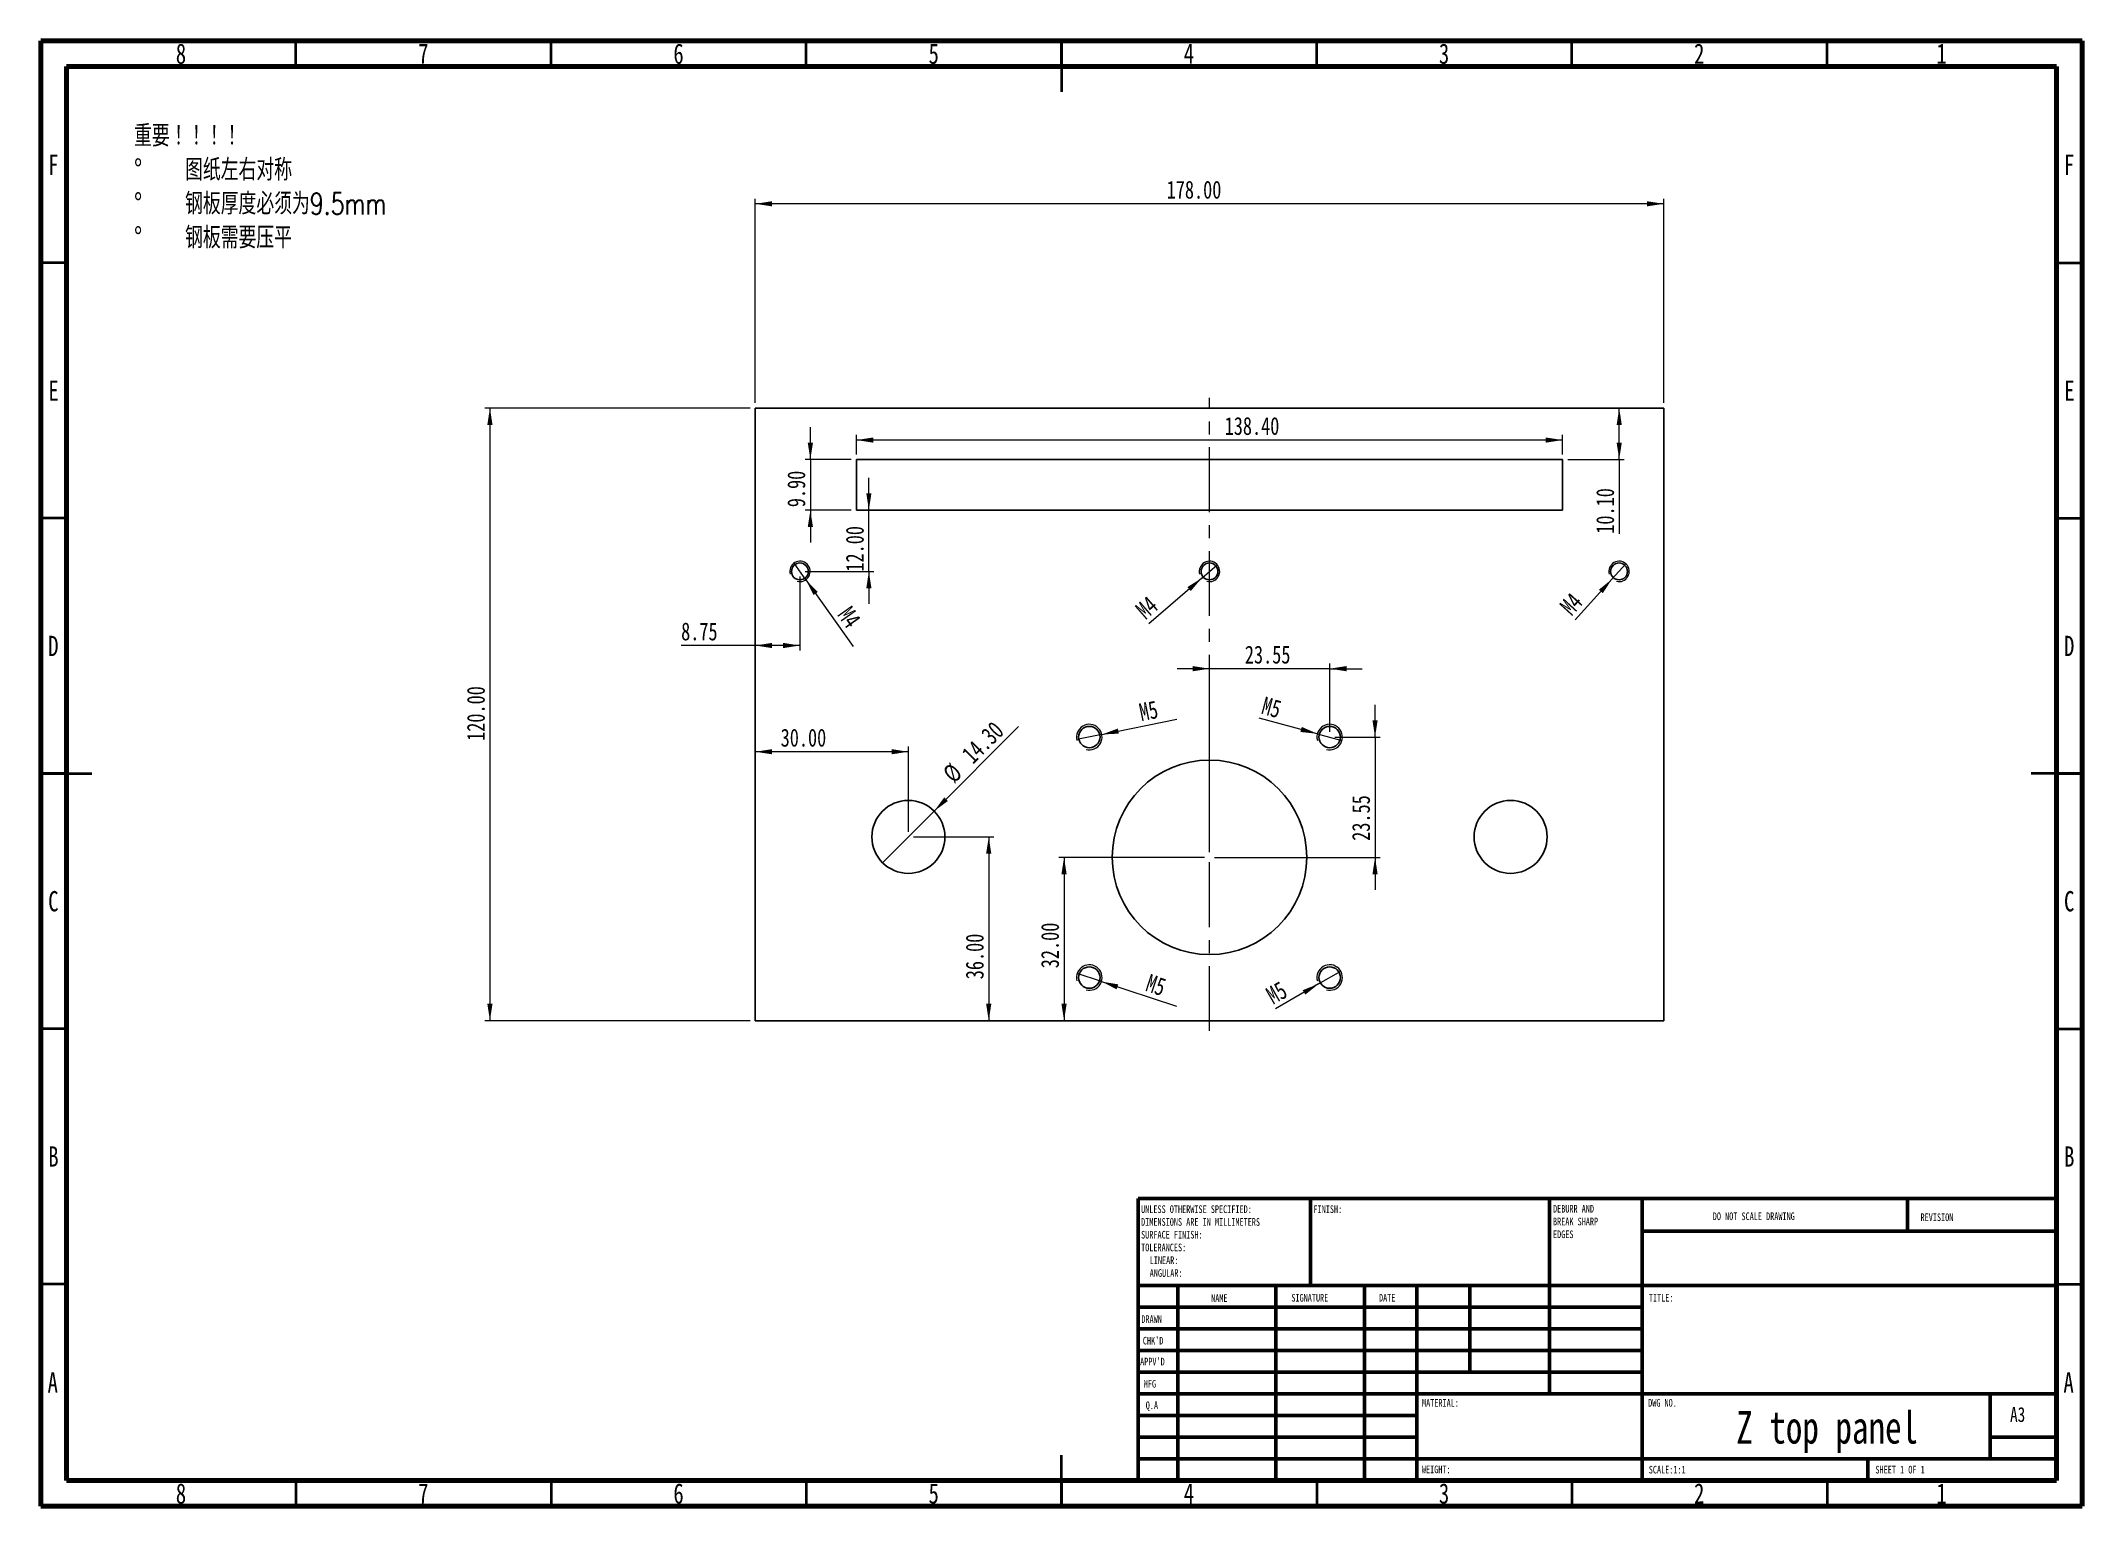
# Model space of a CAD drawing. Header units: millimetres. Extents: x 15 to 415, y 5 to 292.
import ezdxf

# ---------------------------------------------------------------- set-up
doc = ezdxf.new("R2010")
doc.units = ezdxf.units.MM
doc.linetypes.add('CENTERX2', pattern=[20.32, 12.7, -2.54, 2.54, -2.54])
doc.styles.add('SLDTEXTSTYLE0', font='TXT', dxfattribs={"width": 0.75, "bigfont": 'bigfont'})
doc.styles.add('SLDTEXTSTYLE1', font='TXT', dxfattribs={"width": 0.75})
doc.styles.add('SLDTEXTSTYLE2', font='TXT', dxfattribs={"width": 0.686449})
doc.styles.add('SLDTEXTSTYLE3', font='TXT', dxfattribs={"width": 0.6875})
doc.dimstyles.new('SLDDIMSTYLE0', dxfattribs={"dimtxt": 3.5, "dimasz": 3.302, "dimexe": 0, "dimexo": 0.0625, "dimgap": 0.875, "dimtad": 1, "dimrnd": 1e-09, "dimzin": 4, "dimdsep": 46, "dimtxsty": 'SLDTEXTSTYLE1', "dimsah": 1, "dimcen": 0.09, "dimadec": 0, "dimazin": 1, "dimtfac": 1, "dimtofl": 0, "dimtmove": 0, "dimatfit": 3, "dimfxl": 0, "dimfrac": 2, "dimtolj": 1, "dimtzin": 12, "dimarcsym": 0})
doc.dimstyles.new('SLDDIMSTYLE1', dxfattribs={"dimtxt": 3.5, "dimasz": 3.302, "dimexe": 0, "dimexo": 0.0625, "dimgap": 0.875, "dimtad": 1, "dimrnd": 1e-09, "dimzin": 4, "dimdsep": 46, "dimtxsty": 'SLDTEXTSTYLE1', "dimsah": 1, "dimcen": 0.09, "dimadec": 0, "dimazin": 1, "dimtfac": 1, "dimtmove": 0, "dimatfit": 0, "dimfxl": 0, "dimfrac": 2, "dimtolj": 1, "dimtzin": 12, "dimarcsym": 0})
doc.dimstyles.new('SLDDIMSTYLE2', dxfattribs={"dimtxt": 3.5, "dimasz": 3.302, "dimexe": 0, "dimexo": 0.0625, "dimgap": 0.875, "dimtad": 1, "dimrnd": 1e-09, "dimzin": 12, "dimdsep": 46, "dimtxsty": 'SLDTEXTSTYLE1', "dimsah": 1, "dimcen": 0.09, "dimadec": 0, "dimazin": 3, "dimtfac": 1, "dimtofl": 0, "dimtmove": 0, "dimatfit": 3, "dimfxl": 0, "dimfrac": 2, "dimtolj": 1, "dimtzin": 12, "dimarcsym": 0})
doc.dimstyles.new('SLDDIMSTYLE3', dxfattribs={"dimtxt": 3.5, "dimasz": 3.302, "dimexe": 0, "dimexo": 0.0625, "dimgap": 0.875, "dimtad": 1, "dimrnd": 1e-09, "dimzin": 4, "dimdsep": 46, "dimtxsty": 'SLDTEXTSTYLE1', "dimblk1": 'NONE', "dimsah": 1, "dimcen": 0, "dimadec": 0, "dimazin": 1, "dimtfac": 1, "dimtmove": 0, "dimatfit": 3, "dimldrblk": 'NONE', "dimfxl": 0, "dimfrac": 2, "dimtolj": 1, "dimtzin": 12, "dimarcsym": 0})
doc.dimstyles.new('SLDDIMSTYLE4', dxfattribs={"dimtxt": 3.5, "dimasz": 3.302, "dimexe": 0, "dimexo": 0.0625, "dimgap": 0.875, "dimtad": 1, "dimrnd": 1e-09, "dimzin": 12, "dimdsep": 46, "dimtxsty": 'SLDTEXTSTYLE1', "dimblk1": 'NONE', "dimsah": 1, "dimcen": 0, "dimadec": 0, "dimazin": 3, "dimtfac": 1, "dimtmove": 0, "dimatfit": 3, "dimldrblk": 'NONE', "dimfxl": 0, "dimfrac": 2, "dimtolj": 1, "dimtzin": 12, "dimarcsym": 0})
doc.dimstyles.new('SLDDIMSTYLE5', dxfattribs={"dimtxt": 3.5, "dimasz": 3.302, "dimexe": 0, "dimexo": 0.0625, "dimgap": 0.875, "dimtad": 1, "dimrnd": 1e-09, "dimzin": 12, "dimdsep": 46, "dimtxsty": 'SLDTEXTSTYLE1', "dimsah": 1, "dimcen": 0.09, "dimadec": 0, "dimazin": 3, "dimtfac": 1, "dimtmove": 0, "dimatfit": 0, "dimfxl": 0, "dimfrac": 2, "dimtolj": 1, "dimtzin": 12, "dimarcsym": 0})

# ---------------------------------------------------------------- blocks, each defined once
blk = doc.blocks.new('SW_NOTE_0')
at = {"color": 0, "linetype": 'Continuous', "lineweight": 0, "attachment_point": 1}
for s, insert, char_height, style in [('重要！！！！', (0, 5.46), 4.233, 'SLDTEXTSTYLE0'), ('%%d', (0, -1.19), 4.233, 'SLDTEXTSTYLE1'), ('图纸左右对称', (10, -1.19), 4.233, 'SLDTEXTSTYLE0'), ('%%d', (0, -7.83), 4.233, 'SLDTEXTSTYLE1'), ('钢板厚度必须为9.5mm', (10, -7.83), 4.2333, 'SLDTEXTSTYLE0'), ('%%d', (0, -14.48), 4.233, 'SLDTEXTSTYLE1'), ('钢板需要压平', (10, -14.48), 4.233, 'SLDTEXTSTYLE0')]:
    blk.add_mtext(s, dxfattribs=dict(at, insert=insert, char_height=char_height, style=style))
blk = doc.blocks.new('SW_NOTE_0_1')
at = {"color": 0, "linetype": 'Continuous', "lineweight": 0, "char_height": 1.5, "attachment_point": 1, "style": 'SLDTEXTSTYLE1'}
for s, insert in [('UNLESS OTHERWISE SPECIFIED:', (0, 1.93)), ('SURFACE FINISH:', (0, -3.07)), ('DIMENSIONS ARE IN MILLIMETERS', (0, -0.57)), ('TOLERANCES:', (0, -5.57)), ('ANGULAR:', (1.69, -10.57)), ('LINEAR:', (1.69, -8.07))]:
    blk.add_mtext(s, dxfattribs=dict(at, insert=insert))
blk = doc.blocks.new('SW_NOTE_0_2')
at = {"color": 0, "linetype": 'Continuous', "lineweight": 0, "char_height": 1.5, "attachment_point": 1, "style": 'SLDTEXTSTYLE1'}
for s, insert in [('DEBURR AND', (0, 1.93)), ('BREAK SHARP', (0, -0.57)), ('EDGES', (0, -3.07))]:
    blk.add_mtext(s, dxfattribs=dict(at, insert=insert))
blk = doc.blocks.new('_D')
at = {"color": 7, "linetype": 'Continuous', "lineweight": 0}
for p, q in [((155, 221.08), (155, 261.08)), ((333, 260.08), (155, 260.08)), ((333, 221.08), (333, 261.08))]:
    blk.add_line(p, q, dxfattribs=at)
at = {"color": 7, "linetype": 'Continuous', "lineweight": 18}
for points in [[(155, 260.08), (158.3, 259.58), (158.3, 260.59)], [(333, 260.08), (329.7, 260.59), (329.7, 259.58)]]:
    blk.add_solid(points, dxfattribs=at)
at = {"color": 7, "linetype": 'Continuous', "lineweight": 18, "insert": (235.61, 264.6), "char_height": 3.5, "attachment_point": 1, "style": 'SLDTEXTSTYLE1'}
blk.add_mtext('178.00', dxfattribs=at)
blk = doc.blocks.new('_D_1')
at = {"color": 7, "linetype": 'Continuous', "lineweight": 0}
for p, q in [((154, 220.08), (102, 220.08)), ((103, 220.08), (103, 100.08)), ((154, 100.08), (102, 100.08))]:
    blk.add_line(p, q, dxfattribs=at)
at = {"color": 7, "linetype": 'Continuous', "lineweight": 18}
for points in [[(103, 220.08), (102.49, 216.78), (103.51, 216.78)], [(103, 100.08), (103.51, 103.39), (102.49, 103.39)]]:
    blk.add_solid(points, dxfattribs=at)
at = {"color": 7, "linetype": 'Continuous', "lineweight": 18, "insert": (98.49, 154.89), "char_height": 3.5, "attachment_point": 1, "rotation": 90, "style": 'SLDTEXTSTYLE1'}
blk.add_mtext('120.00', dxfattribs=at)
blk = doc.blocks.new('_D_2')
at = {"color": 7, "linetype": 'Continuous', "lineweight": 0}
for p, q in [((174.8, 210.98), (174.8, 214.81)), ((313.2, 213.81), (174.8, 213.81)), ((313.2, 210.98), (313.2, 214.81))]:
    blk.add_line(p, q, dxfattribs=at)
at = {"color": 7, "linetype": 'Continuous', "lineweight": 18}
for points in [[(174.8, 213.81), (178.1, 213.3), (178.1, 214.31)], [(313.2, 213.81), (309.9, 214.31), (309.9, 213.3)]]:
    blk.add_solid(points, dxfattribs=at)
at = {"color": 7, "linetype": 'Continuous', "lineweight": 18, "insert": (246.97, 218.32), "char_height": 3.5, "attachment_point": 1, "style": 'SLDTEXTSTYLE1'}
blk.add_mtext('138.40', dxfattribs=at)
blk = doc.blocks.new('_D_3')
at = {"color": 7, "linetype": 'Continuous', "lineweight": 0}
for p, q in [((165.79, 209.98), (165.79, 216.33)), ((173.8, 209.98), (164.79, 209.98)), ((165.79, 209.98), (165.79, 200.08)), ((173.8, 200.08), (164.79, 200.08)), ((165.79, 200.08), (165.79, 193.73))]:
    blk.add_line(p, q, dxfattribs=at)
at = {"color": 7, "linetype": 'Continuous', "lineweight": 18}
for points in [[(165.79, 209.98), (166.3, 213.29), (165.28, 213.29)], [(165.79, 200.08), (165.28, 196.78), (166.3, 196.78)]]:
    blk.add_solid(points, dxfattribs=at)
at = {"color": 7, "linetype": 'Continuous', "lineweight": 18, "insert": (161.28, 200.66), "char_height": 3.5, "attachment_point": 1, "rotation": 90, "style": 'SLDTEXTSTYLE1'}
blk.add_mtext('9.90', dxfattribs=at)
blk = doc.blocks.new('_D_4')
at = {"color": 7, "linetype": 'Continuous', "lineweight": 0}
for p, q in [((163.75, 187.08), (163.75, 172.57)), ((155, 173.57), (140.47, 173.57)), ((163.75, 173.57), (155, 173.57))]:
    blk.add_line(p, q, dxfattribs=at)
at = {"color": 7, "linetype": 'Continuous', "lineweight": 18}
for points in [[(155, 173.57), (158.3, 173.06), (158.3, 174.08)], [(163.75, 173.57), (160.45, 174.08), (160.45, 173.06)]]:
    blk.add_solid(points, dxfattribs=at)
at = {"color": 7, "linetype": 'Continuous', "lineweight": 18, "insert": (140.47, 178.08), "char_height": 3.5, "attachment_point": 1, "style": 'SLDTEXTSTYLE1'}
blk.add_mtext('8.75', dxfattribs=at)
blk = doc.blocks.new('_D_5')
at = {"color": 7, "linetype": 'Continuous', "lineweight": 0}
for p, q in [((177.25, 200.08), (177.25, 206.43)), ((177.25, 188.08), (177.25, 200.08)), ((164.75, 188.08), (178.25, 188.08)), ((177.25, 188.08), (177.25, 181.73))]:
    blk.add_line(p, q, dxfattribs=at)
at = {"color": 7, "linetype": 'Continuous', "lineweight": 18}
for points in [[(177.25, 200.08), (177.76, 203.39), (176.75, 203.39)], [(177.25, 188.08), (176.75, 184.78), (177.76, 184.78)]]:
    blk.add_solid(points, dxfattribs=at)
at = {"color": 7, "linetype": 'Continuous', "lineweight": 18, "insert": (172.74, 188.04), "char_height": 3.5, "attachment_point": 1, "rotation": 90, "style": 'SLDTEXTSTYLE1'}
blk.add_mtext('12.00', dxfattribs=at)
blk = doc.blocks.new('_D_6')
at = {"color": 7, "linetype": 'Continuous', "lineweight": 0}
for q in [(206.6, 157.69), (179.94, 131.03)]:
    blk.add_line((190.05, 141.14), q, dxfattribs=at)
at = {"color": 7, "linetype": 'Continuous', "lineweight": 18}
blk.add_solid([(190.05, 141.14), (192.75, 143.12), (192.03, 143.83)], dxfattribs=at)
at = {"color": 7, "linetype": 'Continuous', "lineweight": 18, "char_height": 3.5, "attachment_point": 1, "rotation": 45, "style": 'SLDTEXTSTYLE1'}
for s, insert in [('14.30', (195.16, 152.67)), ('%%c', (191.46, 148.9))]:
    blk.add_mtext(s, dxfattribs=dict(at, insert=insert))
blk = doc.blocks.new('_None')
blk = doc.blocks.new('_D_7')
at = {"color": 7, "linetype": 'Continuous', "lineweight": 0}
for p, q in [((185, 152.76), (155, 152.76)), ((185, 137.08), (185, 153.76))]:
    blk.add_line(p, q, dxfattribs=at)
at = {"color": 7, "linetype": 'Continuous', "lineweight": 18}
for points in [[(155, 152.76), (158.3, 152.26), (158.3, 153.27)], [(185, 152.76), (181.7, 153.27), (181.7, 152.26)]]:
    blk.add_solid(points, dxfattribs=at)
at = {"color": 7, "linetype": 'Continuous', "lineweight": 18, "insert": (159.97, 157.27), "char_height": 3.5, "attachment_point": 1, "style": 'SLDTEXTSTYLE1'}
blk.add_mtext('30.00', dxfattribs=at)
blk = doc.blocks.new('_D_8')
at = {"color": 7, "linetype": 'Continuous', "lineweight": 0}
for p, q in [((186, 136.08), (201.74, 136.08)), ((200.74, 136.08), (200.74, 100.08))]:
    blk.add_line(p, q, dxfattribs=at)
at = {"color": 7, "linetype": 'Continuous', "lineweight": 18}
for points in [[(200.74, 136.08), (200.23, 132.78), (201.25, 132.78)], [(200.74, 100.08), (201.25, 103.39), (200.23, 103.39)]]:
    blk.add_solid(points, dxfattribs=at)
at = {"color": 7, "linetype": 'Continuous', "lineweight": 18, "insert": (196.23, 108.2), "char_height": 3.5, "attachment_point": 1, "rotation": 90, "style": 'SLDTEXTSTYLE1'}
blk.add_mtext('36.00', dxfattribs=at)
blk = doc.blocks.new('_D_9')
at = {"color": 7, "linetype": 'Continuous', "lineweight": 0}
for q in [(162.59, 189.72), (174.15, 173.39)]:
    blk.add_line((164.9, 186.45), q, dxfattribs=at)
at = {"color": 7, "linetype": 'Continuous', "lineweight": 18}
blk.add_solid([(164.9, 186.45), (166.4, 183.46), (167.23, 184.05)], dxfattribs=at)
at = {"color": 7, "linetype": 'Continuous', "lineweight": 18, "insert": (173.82, 181.58), "char_height": 3.5, "attachment_point": 1, "rotation": 305.2886, "style": 'SLDTEXTSTYLE1'}
blk.add_mtext('M4', dxfattribs=at)
blk = doc.blocks.new('_D_10')
at = {"color": 7, "linetype": 'Continuous', "lineweight": 0}
for q in [(245.51, 189.39), (232.11, 177.8)]:
    blk.add_line((242.49, 186.78), q, dxfattribs=at)
at = {"color": 7, "linetype": 'Continuous', "lineweight": 18}
blk.add_solid([(242.49, 186.78), (239.66, 185), (240.32, 184.23)], dxfattribs=at)
at = {"color": 7, "linetype": 'Continuous', "lineweight": 18, "insert": (229.2, 181.16), "char_height": 3.5, "attachment_point": 1, "rotation": 40.8597, "style": 'SLDTEXTSTYLE1'}
blk.add_mtext('M4', dxfattribs=at)
blk = doc.blocks.new('_D_11')
at = {"color": 7, "linetype": 'Continuous', "lineweight": 0}
for q in [(325.59, 189.56), (315.63, 178.6)]:
    blk.add_line((322.9, 186.6), q, dxfattribs=at)
at = {"color": 7, "linetype": 'Continuous', "lineweight": 18}
blk.add_solid([(322.9, 186.6), (320.31, 184.5), (321.06, 183.82)], dxfattribs=at)
at = {"color": 7, "linetype": 'Continuous', "lineweight": 18, "insert": (312.37, 181.56), "char_height": 3.5, "attachment_point": 1, "rotation": 47.7473, "style": 'SLDTEXTSTYLE1'}
blk.add_mtext('M4', dxfattribs=at)
blk = doc.blocks.new('_D_12')
at = {"color": 7, "linetype": 'Continuous', "lineweight": 0}
for q in [(253.74, 159.33), (269.96, 154.99)]:
    blk.add_line((265.13, 156.28), q, dxfattribs=at)
at = {"color": 7, "linetype": 'Continuous', "lineweight": 18}
blk.add_solid([(265.13, 156.28), (262.08, 157.63), (261.81, 156.64)], dxfattribs=at)
at = {"color": 7, "linetype": 'Continuous', "lineweight": 18, "insert": (254.89, 163.61), "char_height": 3.5, "attachment_point": 1, "rotation": 345, "style": 'SLDTEXTSTYLE1'}
blk.add_mtext('M5', dxfattribs=at)
blk = doc.blocks.new('_D_13')
at = {"color": 7, "linetype": 'Continuous', "lineweight": 0}
for q in [(218, 155.13), (237.59, 159.17)]:
    blk.add_line((222.9, 156.14), q, dxfattribs=at)
at = {"color": 7, "linetype": 'Continuous', "lineweight": 18}
blk.add_solid([(222.9, 156.14), (226.23, 156.31), (226.03, 157.3)], dxfattribs=at)
at = {"color": 7, "linetype": 'Continuous', "lineweight": 18, "insert": (229.96, 162.15), "char_height": 3.5, "attachment_point": 1, "rotation": 11.6534, "style": 'SLDTEXTSTYLE1'}
blk.add_mtext('M5', dxfattribs=at)
blk = doc.blocks.new('_D_14')
at = {"color": 7, "linetype": 'Continuous', "lineweight": 0}
for q in [(218.07, 109.31), (237.51, 102.93)]:
    blk.add_line((222.82, 107.75), q, dxfattribs=at)
at = {"color": 7, "linetype": 'Continuous', "lineweight": 18}
blk.add_solid([(222.82, 107.75), (225.8, 106.24), (226.12, 107.2)], dxfattribs=at)
at = {"color": 7, "linetype": 'Continuous', "lineweight": 18, "insert": (232.37, 109.31), "char_height": 3.5, "attachment_point": 1, "rotation": 341.8004, "style": 'SLDTEXTSTYLE1'}
blk.add_mtext('M5', dxfattribs=at)
blk = doc.blocks.new('_D_15')
at = {"color": 7, "linetype": 'Continuous', "lineweight": 0}
for q in [(269.71, 109.78), (256.92, 102.4)]:
    blk.add_line((265.38, 107.28), q, dxfattribs=at)
at = {"color": 7, "linetype": 'Continuous', "lineweight": 18}
blk.add_solid([(265.38, 107.28), (262.27, 106.07), (262.78, 105.19)], dxfattribs=at)
at = {"color": 7, "linetype": 'Continuous', "lineweight": 18, "insert": (254.72, 106.2), "char_height": 3.5, "attachment_point": 1, "rotation": 30, "style": 'SLDTEXTSTYLE1'}
blk.add_mtext('M5', dxfattribs=at)
blk = doc.blocks.new('_D_16')
at = {"color": 7, "linetype": 'Continuous', "lineweight": 0}
for p, q in [((324.28, 209.98), (324.28, 220.08)), ((314.2, 209.98), (325.28, 209.98)), ((324.28, 209.98), (324.28, 195.46))]:
    blk.add_line(p, q, dxfattribs=at)
at = {"color": 7, "linetype": 'Continuous', "lineweight": 18}
for points in [[(324.28, 220.08), (323.78, 216.78), (324.79, 216.78)], [(324.28, 209.98), (324.79, 213.29), (323.78, 213.29)]]:
    blk.add_solid(points, dxfattribs=at)
at = {"color": 7, "linetype": 'Continuous', "lineweight": 18, "insert": (319.77, 195.46), "char_height": 3.5, "attachment_point": 1, "rotation": 90, "style": 'SLDTEXTSTYLE1'}
blk.add_mtext('10.10', dxfattribs=at)
blk = doc.blocks.new('_D_17')
at = {"color": 7, "linetype": 'Continuous', "lineweight": 0}
for p, q in [((243, 132.08), (214.5, 132.08)), ((215.5, 132.08), (215.5, 100.08))]:
    blk.add_line(p, q, dxfattribs=at)
at = {"color": 7, "linetype": 'Continuous', "lineweight": 18}
for points in [[(215.5, 132.08), (214.99, 128.78), (216.01, 128.78)], [(215.5, 100.08), (216.01, 103.39), (214.99, 103.39)]]:
    blk.add_solid(points, dxfattribs=at)
at = {"color": 7, "linetype": 'Continuous', "lineweight": 18, "insert": (210.99, 110.36), "char_height": 3.5, "attachment_point": 1, "rotation": 90, "style": 'SLDTEXTSTYLE1'}
blk.add_mtext('32.00', dxfattribs=at)
blk = doc.blocks.new('_D_18')
at = {"color": 7, "linetype": 'Continuous', "lineweight": 0}
for p, q in [((276.44, 155.63), (276.44, 161.98)), ((268.55, 155.63), (277.44, 155.63)), ((276.44, 155.63), (276.44, 132.08)), ((245, 132.08), (277.44, 132.08)), ((276.44, 132.08), (276.44, 125.73))]:
    blk.add_line(p, q, dxfattribs=at)
at = {"color": 7, "linetype": 'Continuous', "lineweight": 18}
for points in [[(276.44, 155.63), (276.95, 158.94), (275.93, 158.94)], [(276.44, 132.08), (275.93, 128.78), (276.95, 128.78)]]:
    blk.add_solid(points, dxfattribs=at)
at = {"color": 7, "linetype": 'Continuous', "lineweight": 18, "insert": (271.93, 135.32), "char_height": 3.5, "attachment_point": 1, "rotation": 90, "style": 'SLDTEXTSTYLE1'}
blk.add_mtext('23.55', dxfattribs=at)
blk = doc.blocks.new('_D_19')
at = {"color": 7, "linetype": 'Continuous', "lineweight": 0}
for p, q in [((244, 169.03), (237.65, 169.03)), ((244, 133.08), (244, 170.03)), ((267.55, 169.03), (244, 169.03)), ((267.55, 156.63), (267.55, 170.03)), ((267.55, 169.03), (273.9, 169.03))]:
    blk.add_line(p, q, dxfattribs=at)
at = {"color": 7, "linetype": 'Continuous', "lineweight": 18}
for points in [[(244, 169.03), (240.7, 169.54), (240.7, 168.52)], [(267.55, 169.03), (270.85, 168.52), (270.85, 169.54)]]:
    blk.add_solid(points, dxfattribs=at)
at = {"color": 7, "linetype": 'Continuous', "lineweight": 18, "insert": (250.93, 173.54), "char_height": 3.5, "attachment_point": 1, "style": 'SLDTEXTSTYLE1'}
blk.add_mtext('23.55', dxfattribs=at)

msp = doc.modelspace()

# ---------------------------------------------------------------- linework, layer by layer
at = {"color": 7, "linetype": 'Continuous', "lineweight": 70}
for p, q in [((15, 5), (15, 292)), ((15, 292), (415, 292)), ((415, 292), (415, 5)), ((20, 10), (20, 287)), ((20, 287), (410, 287)), ((410, 287), (410, 10)), ((410, 10), (20, 10)), ((415, 5), (15, 5))]:
    msp.add_line(p, q, dxfattribs=at)
at = {"color": 7, "linetype": 'Continuous', "lineweight": 35}
for p, q in [((65, 287), (65, 292)), ((115, 287), (115, 292)), ((165, 287), (165, 292)), ((215, 292), (215, 282)), ((215, 287), (215, 292)), ((265, 287), (265, 292)), ((315, 287), (315, 292)), ((365, 287), (365, 292)), ((20, 248.5), (15, 248.5)), ((410, 248.5), (415, 248.5)), ((20, 198.5), (15, 198.5)), ((410, 198.5), (415, 198.5)), ((15, 148.5), (25, 148.5)), ((20, 148.5), (15, 148.5)), ((415, 148.5), (405, 148.5)), ((410, 148.5), (415, 148.5)), ((20, 98.5), (15, 98.5)), ((410, 98.5), (415, 98.5)), ((20, 48.5), (15, 48.5)), ((410, 48.5), (415, 48.5)), ((215, 5), (215, 15)), ((65, 10), (65, 5)), ((115, 10), (115, 5)), ((165, 10), (165, 5)), ((215, 10), (215, 5)), ((265, 10), (265, 5)), ((315, 10), (315, 5)), ((365, 10), (365, 5))]:
    msp.add_line(p, q, dxfattribs=at)
at = {"color": 7, "linetype": 'Continuous', "lineweight": 25}
for p, q in [((154.999, 220.084), (154.999, 100.084)), ((332.999, 220.084), (154.999, 220.084)), ((332.999, 100.084), (332.999, 220.084)), ((313.199, 209.984), (174.799, 209.984)), ((174.799, 209.984), (174.799, 200.084)), ((313.199, 200.084), (313.199, 209.984)), ((174.799, 200.084), (313.199, 200.084)), ((154.999, 100.084), (332.999, 100.084))]:
    msp.add_line(p, q, dxfattribs=at)
at = {"color": 7, "linetype": 'CENTERX2', "lineweight": 18}
msp.add_line((243.999, 98.084), (243.999, 222.084), dxfattribs=at)
at = {"color": 7, "linetype": 'Continuous', "lineweight": 50}
for p, q in [((230, 65.25), (410, 65.25)), ((230, 65.25), (230, 10)), ((263.8, 48.25), (263.8, 65.25)), ((310.6, 65.25), (310.6, 27)), ((328.8, 65.25), (328.8, 10)), ((380.8, 58.875), (380.8, 65.25)), ((410, 58.875), (328.8, 58.875)), ((410, 48.25), (230, 48.25)), ((237.8, 48.25), (237.8, 10)), ((256.991, 48.25), (256.991, 10)), ((274.399, 48.25), (274.399, 10)), ((284.6, 10), (284.6, 48.25)), ((295, 31.25), (295, 48.25)), ((328.8, 44), (230, 44)), ((328.8, 39.75), (230, 39.75)), ((328.8, 35.5), (230, 35.5)), ((328.8, 31.25), (230, 31.25)), ((284.6, 27), (230, 27)), ((284.6, 27), (410, 27)), ((397, 14.25), (397, 27)), ((284.6, 22.75), (230, 22.75)), ((284.6, 18.5), (230, 18.5)), ((410, 18.5), (397, 18.5)), ((230, 14.25), (410, 14.25)), ((373, 10), (373, 14.25))]:
    msp.add_line(p, q, dxfattribs=at)
at = {"color": 7, "linetype": 'Continuous', "lineweight": 25}
for centre, radius in [((163.749, 188.084), 1.65), ((243.999, 188.084), 1.65), ((324.249, 188.084), 1.65), ((220.449, 155.634), 2.1), ((267.549, 155.634), 2.1), ((243.999, 132.084), 19.05), ((184.999, 136.084), 7.15), ((302.999, 136.084), 7.15), ((220.449, 108.534), 2.1), ((267.549, 108.534), 2.1)]:
    msp.add_circle(centre, radius, dxfattribs=at)
at = {"color": 7, "linetype": 'Continuous', "lineweight": 18}
for centre, radius in [((163.749, 188.084), 2), ((243.999, 188.084), 2), ((324.249, 188.084), 2), ((220.449, 155.634), 2.5), ((267.549, 155.634), 2.5), ((220.449, 108.534), 2.5), ((267.549, 108.534), 2.5)]:
    msp.add_arc(centre, radius, 255, 195, dxfattribs=at)

# ---------------------------------------------------------------- block references
at = {"color": 7, "linetype": 'Continuous', "lineweight": 0}
for name, p in [('SW_NOTE_0', (33.263, 270.054)), ('SW_NOTE_0_2', (311.309, 62.069)), ('SW_NOTE_0_1', (230.594, 61.987))]:
    msp.add_blockref(name, p, dxfattribs=at)

# ---------------------------------------------------------------- texts
for s, insert, char_height, attachment_point, style in [('8', (42.46, 291.468), 3.969, 2, 'SLDTEXTSTYLE1'), ('7', (89.96, 291.468), 3.969, 2, 'SLDTEXTSTYLE1'), ('6', (139.96, 291.468), 3.969, 2, 'SLDTEXTSTYLE1'), ('5', (189.96, 291.468), 3.969, 2, 'SLDTEXTSTYLE1'), ('4', (239.96, 291.468), 3.969, 2, 'SLDTEXTSTYLE1'), ('3', (289.96, 291.468), 3.969, 2, 'SLDTEXTSTYLE1'), ('2', (339.96, 291.468), 3.969, 2, 'SLDTEXTSTYLE1'), ('1', (387.46, 291.468), 3.969, 2, 'SLDTEXTSTYLE1'), ('F', (17.458, 269.718), 3.969, 2, 'SLDTEXTSTYLE1'), ('F', (412.458, 269.718), 3.969, 2, 'SLDTEXTSTYLE1'), ('E', (17.508, 225.468), 3.969, 2, 'SLDTEXTSTYLE1'), ('E', (412.508, 225.468), 3.969, 2, 'SLDTEXTSTYLE1'), ('D', (17.453, 175.468), 3.969, 2, 'SLDTEXTSTYLE1'), ('D', (412.453, 175.468), 3.969, 2, 'SLDTEXTSTYLE1'), ('C', (17.459, 125.468), 3.969, 2, 'SLDTEXTSTYLE1'), ('C', (412.459, 125.468), 3.969, 2, 'SLDTEXTSTYLE1'), ('B', (17.471, 75.468), 3.969, 2, 'SLDTEXTSTYLE1'), ('B', (412.471, 75.468), 3.969, 2, 'SLDTEXTSTYLE1'), ('FINISH:', (264.371, 63.919), 1.5, 1, 'SLDTEXTSTYLE1'), ('DO NOT SCALE DRAWING', (342.615, 62.533), 1.5, 1, 'SLDTEXTSTYLE1'), ('REVISION', (383.328, 62.335), 1.5, 1, 'SLDTEXTSTYLE1'), ('NAME', (244.322, 46.501), 1.5, 1, 'SLDTEXTSTYLE1'), ('SIGNATURE', (260.034, 46.562), 1.5, 1, 'SLDTEXTSTYLE1'), ('DATE', (277.215, 46.576), 1.5, 1, 'SLDTEXTSTYLE1'), ('TITLE:', (330.09, 46.576), 1.5, 1, 'SLDTEXTSTYLE1'), ('DRAWN', (230.643, 42.385), 1.5, 1, 'SLDTEXTSTYLE2'), ("CHK'D", (230.939, 38.162), 1.5, 1, 'SLDTEXTSTYLE1'), ("APPV'D", (230.402, 34.066), 1.5, 1, 'SLDTEXTSTYLE1'), ('A', (17.34, 31.218), 3.969, 2, 'SLDTEXTSTYLE1'), ('MFG', (231.124, 29.716), 1.5, 1, 'SLDTEXTSTYLE1'), ('A', (412.34, 31.218), 3.969, 2, 'SLDTEXTSTYLE1'), ('Q.A', (231.509, 25.505), 1.5, 1, 'SLDTEXTSTYLE1'), ('MATERIAL:', (285.646, 25.986), 1.5, 1, 'SLDTEXTSTYLE1'), ('DWG NO.', (329.953, 25.986), 1.5, 1, 'SLDTEXTSTYLE1'), ('A3', (400.871, 24.406), 2.9104, 1, 'SLDTEXTSTYLE1'), ('Z top panel', (365.035, 23.607), 6.35, 2, 'SLDTEXTSTYLE1'), ('WEIGHT:', (285.618, 12.949), 1.4986, 1, 'SLDTEXTSTYLE1'), ('SCALE:1:1', (330.074, 12.9), 1.5, 1, 'SLDTEXTSTYLE1'), ('SHEET 1 OF 1', (374.478, 12.9), 1.5, 1, 'SLDTEXTSTYLE3'), ('8', (42.46, 9.468), 3.969, 2, 'SLDTEXTSTYLE1'), ('7', (89.96, 9.468), 3.969, 2, 'SLDTEXTSTYLE1'), ('6', (139.96, 9.468), 3.969, 2, 'SLDTEXTSTYLE1'), ('5', (189.96, 9.468), 3.969, 2, 'SLDTEXTSTYLE1'), ('4', (239.96, 9.468), 3.969, 2, 'SLDTEXTSTYLE1'), ('3', (289.96, 9.468), 3.969, 2, 'SLDTEXTSTYLE1'), ('2', (339.96, 9.468), 3.969, 2, 'SLDTEXTSTYLE1'), ('1', (387.46, 9.468), 3.969, 2, 'SLDTEXTSTYLE1')]:
    msp.add_mtext(s, dxfattribs=dict(at, insert=insert, char_height=char_height, attachment_point=attachment_point, style=style))

# ---------------------------------------------------------------- dimensions: what is measured, and where the dimension line sits
at = {"color": 7, "linetype": 'Continuous', "lineweight": 18}
for base, p1, p2, dimstyle, picture, middle in [((154.999, 260.084), (332.999, 220.084), (154.999, 220.084), 'SLDDIMSTYLE0', '_D', (242.726, 260.084)), ((154.999, 173.567), (163.749, 188.084), (154.999, 220.084), 'SLDDIMSTYLE2', '_D_4', (144.999, 173.567)), ((174.799, 213.807), (313.199, 209.984), (174.799, 209.984), 'SLDDIMSTYLE0', '_D_2', (254.082, 213.807)), ((243.999, 169.031), (267.549, 155.634), (243.999, 132.084), 'SLDDIMSTYLE5', '_D_19', (256.745, 169.031)), ((154.999, 152.763), (184.999, 136.084), (154.999, 100.084), 'SLDDIMSTYLE0', '_D_7', (165.79, 152.763))]:
    dim = msp.add_linear_dim(base=base, p1=p1, p2=p2, dimstyle=dimstyle, dxfattribs=at)
    dim.commit()
    dim.dimension.update_dxf_attribs({"geometry": picture, "text_midpoint": middle, "dimtype": 160})
for base, p1, p2, dimstyle, picture, middle in [((102.999, 100.084), (154.999, 220.084), (154.999, 100.084), 'SLDDIMSTYLE0', '_D_1', (102.999, 162.002)), ((324.285, 220.084), (313.199, 209.984), (332.999, 220.084), 'SLDDIMSTYLE0', '_D_16', (324.285, 201.278)), ((165.79, 200.084), (174.799, 209.984), (174.799, 200.084), 'SLDDIMSTYLE1', '_D_3', (165.79, 205.188)), ((177.253, 200.084), (163.749, 188.084), (174.799, 200.084), 'SLDDIMSTYLE1', '_D_5', (177.253, 193.861)), ((276.443, 132.084), (267.549, 155.634), (243.999, 132.084), 'SLDDIMSTYLE5', '_D_18', (276.443, 141.142)), ((200.743, 100.084), (184.999, 136.084), (154.999, 100.084), 'SLDDIMSTYLE0', '_D_8', (200.743, 114.018)), ((215.503, 100.084), (243.999, 132.084), (154.999, 100.084), 'SLDDIMSTYLE0', '_D_17', (215.503, 116.175))]:
    dim = msp.add_linear_dim(base=base, p1=p1, p2=p2, angle=90, dimstyle=dimstyle, dxfattribs=at)
    dim.commit()
    dim.dimension.update_dxf_attribs({"geometry": picture, "text_midpoint": middle, "dimtype": 160})
for p1, p2, text, picture, middle in [((162.593, 189.716), (164.904, 186.451), 'M4', '_D_9', (172.312, 175.984)), ((245.511, 189.392), (242.486, 186.775), 'M4', '_D_10', (234.484, 179.854)), ((325.593, 189.564), (322.904, 186.604), 'M4', '_D_11', (317.689, 180.864)), ((218, 155.129), (222.897, 156.139), 'M5', '_D_13', (234.484, 158.529)), ((269.963, 154.987), (265.134, 156.281), 'M5', '_D_12', (256.745, 158.529)), ((218.074, 109.315), (222.823, 107.753), 'M5', '_D_14', (234.484, 103.919)), ((269.714, 109.784), (265.383, 107.284), 'M5', '_D_15', (259.556, 103.919))]:
    dim = msp.add_diameter_dim_2p(p1=p1, p2=p2, text=text, dimstyle='SLDDIMSTYLE4', override={"dimpost": '<>'}, dxfattribs=at)
    dim.commit()
    dim.dimension.update_dxf_attribs({"geometry": picture, "text_midpoint": middle, "dimtype": 163})
dim = msp.add_diameter_dim_2p(p1=(179.943, 131.028), p2=(190.054, 141.14), dimstyle='SLDDIMSTYLE3', dxfattribs=at)
dim.commit()
dim.dimension.update_dxf_attribs({"geometry": '_D_6', "text_midpoint": (200.743, 151.828), "dimtype": 163})

doc.saveas('drawing.dxf')
